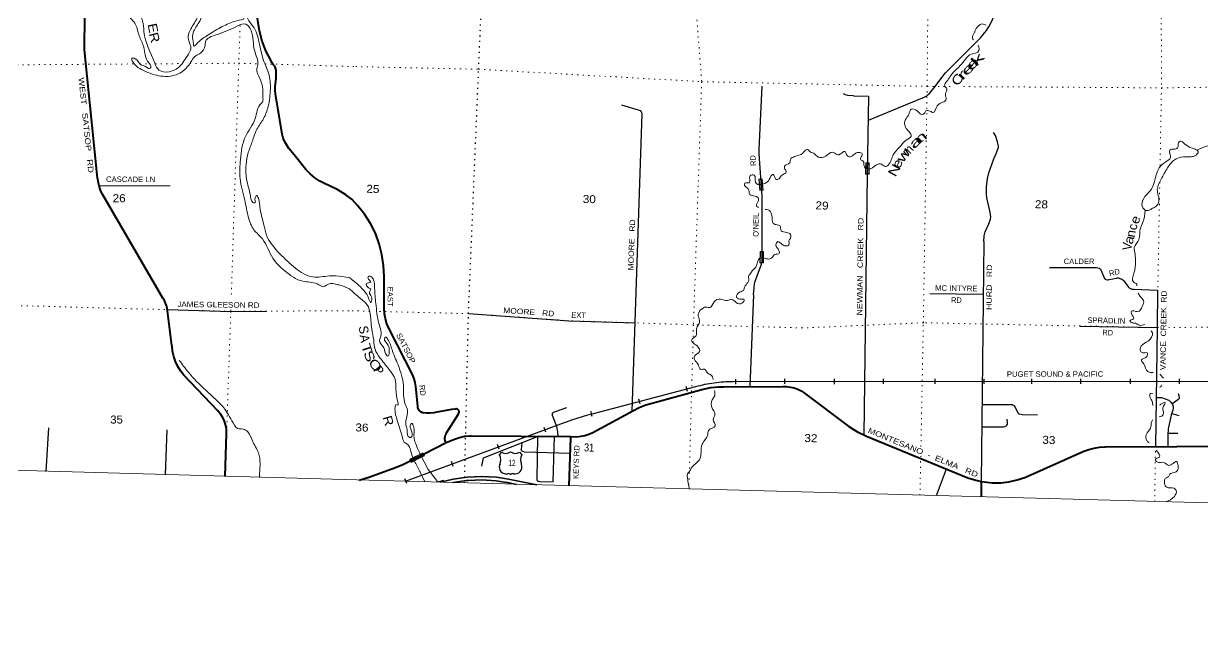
# Model space of a CAD drawing. Header units: feet. Extents: x -751810 to -497223, y -177792 to 12311.
# Drawn here: x -633557 to -607782, y -177792 to -164712 of the extents above; entities that cross this region are included whole.
import ezdxf
from ezdxf.enums import TextEntityAlignment as Align

# ---------------------------------------------------------------- set-up
doc = ezdxf.new("R2010")
doc.units = ezdxf.units.FT
doc.header["$LTSCALE"] = 80
doc.linetypes.add('DOTTED', pattern=[1.5, 0.3, -1.2])
for name, color, linetype, lineweight in [('16', 7, 'Continuous', 25), ('20', 7, 'Continuous', 70), ('26', 7, 'Continuous', 40), ('29', 7, 'Continuous', 25), ('31', 7, 'Continuous', 13), ('34', 7, 'Continuous', 25), ('39', 7, 'Continuous', 13), ('4', 7, 'Continuous', 13), ('57', 7, 'Continuous', 13), ('6', 7, 'DOTTED', 25), ('61', 7, 'Continuous', 13), ('7', 7, 'DOTTED', 13)]:
    doc.layers.add(name, color=color, linetype=linetype, lineweight=lineweight)
for name, color, linetype in [('27', 7, 'Continuous'), ('30', 7, 'Continuous'), ('41', 7, 'Continuous')]:
    doc.layers.add(name, color=color, linetype=linetype)

msp = doc.modelspace()

# ---------------------------------------------------------------- linework, layer by layer
at = {"layer": '16'}
for p, q in [((-623150.82, -174149.39), (-623099.51, -174090.63)), ((-622907.75, -174084.66), (-622908.03, -174084.86)), ((-622715.66, -174090.54), (-622664.27, -174149.39))]:
    msp.add_line(p, q, dxfattribs=at)
for centre, radius, start, end in [((-623343.8, -174260.02), 222.05, 332.97043, 29.75871), ((-623008.43, -173932.97), 182.07, 239.97227, 303.45418), ((-622806.65, -173933.47), 181.52, 236.33975, 300.08743), ((-622806.66, -173932.97), 182.07, 236.54582, 236.59441), ((-622471.3, -174260.02), 222.05, 150.24129, 207.02957), ((-623004.61, -174414.92), 151.42, 159.09177, 283.81923), ((-622810.49, -174414.92), 151.42, 256.18077, 20.90823)]:
    msp.add_arc(centre, radius, start, end, dxfattribs=at)
for centre, major_axis, start_param, end_param in [((-622949.27, -174613.74), (-19.56, 51.67), 4.95877769, 6.28318531), ((-622865.82, -174613.74), (19.56, 51.67), 0, 1.32637542)]:
    msp.add_ellipse(centre, major_axis=major_axis, ratio=0.929097, start_param=start_param, end_param=end_param, dxfattribs=at)
at = {"layer": '20', "lineweight": 35}
for points in [[(-622337.53, -174805.08), (-622955.04, -174681.19), (-623217.18, -174639.69), (-623537.49, -174620.02), (-623858.09, -174633.93), (-624161.24, -174676.37), (-624443.56, -174747.42)], [(-622778.18, -174793.04), (-622944.96, -174759.71), (-622969.96, -174754.69), (-622994.96, -174750.73), (-623225.69, -174714.2), (-623538.16, -174695.01), (-623826.59, -174707.53), (-623851.37, -174708.61), (-623876.59, -174712.14), (-624164.52, -174753.44), (-624172.29, -174754.86)]]:
    msp.add_lwpolyline(points, dxfattribs=at)
at = {"layer": '26'}
msp.add_line((-612618.97, -174728.26), (-612622.57, -175068.54), dxfattribs=at)
for points in [[(-626374.17, -168562.42), (-626507.75, -168460.67), (-626688.72, -168347.84), (-626880.5, -168254.56), (-626964.57, -168219.67), (-627081.58, -168158.5), (-627191.56, -168085.42), (-627293.29, -168001.26), (-627385.67, -167906.92), (-627608.63, -167623.08), (-627747.1, -167456.27), (-627753.96, -167447.35), (-627803.18, -167374.87), (-627844.56, -167297.64), (-627877.64, -167216.5), (-627902.05, -167132.36), (-628047.28, -166246.32), (-628054.76, -166170.94), (-628054.32, -166095.19), (-628047.28, -166028.24), (-628036.76, -165906.26), (-628034.84, -165765.23), (-628035.07, -165753.68), (-628037.32, -165730.8), (-628041.96, -165708.28), (-628048.92, -165686.37), (-628058.14, -165665.31), (-628069.5, -165645.32), (-628082.9, -165626.64), (-628126.96, -165561.47), (-628153.15, -165516.64), (-628256.37, -165310.64), (-628337.5, -165094.98), (-628395.64, -164872.03), (-628467.97, -164418.78)], [(-629150.16, -174621.11), (-629116.53, -173683.51), (-629119.23, -173608.9), (-629129.71, -173534.99), (-629147.86, -173462.58), (-629173.47, -173392.46), (-629206.28, -173325.4), (-629245.92, -173262.14), (-629291.95, -173203.37), (-629311.22, -173182.14), (-630054.73, -172407.62), (-630124.98, -172313.36), (-630185, -172212.27), (-630234.12, -172105.46), (-630271.8, -171994.11), (-630297.64, -171879.42), (-630311.35, -171762.66), (-630311.74, -171756.38), (-630411.84, -170993.87), (-630416.88, -170956.92), (-630419.54, -170940.42), (-630432.94, -170882.32), (-630452.33, -170825.94), (-630477.52, -170771.9), (-630508.21, -170720.79), (-631823.83, -168458.06), (-631865.43, -168375.91), (-631898.22, -168289.86), (-631921.83, -168200.85), (-631936, -168109.87), (-631937.22, -168097.08), (-632227.13, -165288.45), (-632217.67, -164525.09)], [(-624326.47, -173881.79), (-624334.39, -173858.83), (-624339.99, -173834.71), (-624343.04, -173810.14), (-624343.5, -173785.38), (-624341.37, -173760.71), (-624336.68, -173736.4), (-624329.47, -173712.71), (-624319.83, -173689.91), (-624307.85, -173668.24), (-624053.86, -173263.94), (-624038.18, -173238.98), (-624032.67, -173213.94), (-624032.58, -173212.3), (-624032.92, -173205.2), (-624034, -173198.18), (-624035.81, -173191.3), (-624038.32, -173184.66), (-624041.52, -173178.31), (-624045.36, -173172.34), (-624049.81, -173166.79), (-624054.81, -173161.75), (-624060.31, -173157.25), (-624066.25, -173153.35), (-624072.57, -173150.1), (-624079.19, -173147.52), (-624086.04, -173145.65), (-624093.06, -173144.51), (-624100.15, -173144.1), (-624107.25, -173144.44), (-624114.27, -173145.52), (-624121.14, -173147.33), (-624197.76, -173156.39), (-624559.35, -173221.52), (-624587.19, -173226.59), (-624666.45, -173235.3), (-624746.18, -173235.67), (-624825.51, -173227.71), (-624839.31, -173224.02), (-624852.65, -173218.9), (-624865.37, -173212.42), (-624877.36, -173204.65), (-624888.46, -173195.66), (-624898.56, -173185.57), (-624907.56, -173174.47), (-624915.34, -173162.49), (-624921.83, -173149.77), (-624926.95, -173136.44), (-624927.38, -173134.83), (-624932.73, -173109.92), (-624935.25, -173084.83), (-624978.83, -172650.63), (-624992.57, -172567.4), (-625014.94, -172486.06), (-625045.69, -172407.5), (-625048.15, -172402.12), (-625557.35, -171408.21), (-625569.14, -171384.78), (-625580.04, -171358.21), (-625611.49, -171281.51), (-625643.46, -171172.19), (-625663.83, -171060.13), (-625672.37, -170946.55), (-625672.63, -170928.33), (-625674.97, -170244.06), (-625685.15, -170002.01), (-625720.58, -169762.36), (-625780.87, -169527.72), (-625865.35, -169300.67), (-625973.1, -169083.7), (-626102.94, -168879.17), (-626253.45, -168689.34), (-626374.17, -168562.42)], [(-621589.04, -173749.38), (-621464.92, -173750.55), (-621372.94, -173742.29), (-621282.32, -173724.46), (-621194.07, -173697.26), (-621111.98, -173662.37), (-620233.24, -173184.42), (-620094.29, -173112.76), (-619948.62, -173056.01), (-619843.09, -173025.41), (-618695.08, -172709.8), (-618530.62, -172676.16), (-618363.54, -172659.9), (-618255.2, -172658.73), (-616958.38, -172651.42), (-616874.39, -172653.88), (-616791.12, -172665.11), (-616709.47, -172684.98), (-616630.35, -172713.28), (-616554.63, -172749.7), (-616510.22, -172775.88), (-615509.28, -173527.01), (-615339.19, -173634.48), (-615158.8, -173723.59), (-615128.86, -173736.18), (-612909.08, -174649.61), (-612735.22, -174704.54), (-612618.97, -174728.26)], [(-612618.97, -174728.26), (-612556.57, -174741), (-612375.09, -174758.59), (-612192.76, -174757.11), (-612011.58, -174736.58), (-611833.55, -174697.23), (-611662.4, -174640.19), (-610373.68, -174069.5), (-610263.61, -174028.11), (-610149.81, -173998.45), (-610033.54, -173980.86), (-609916.06, -173975.51), (-609900.8, -173975.72), (-605218.29, -173950.69), (-604913.97, -173930.6), (-603774.62, -173916.39), (-603572.73, -173903.78), (-603498.82, -173895.8), (-602109.21, -173720.34)], [(-624809.91, -174134.65), (-624316.61, -173878.64), (-624135.82, -173802.77), (-624026.97, -173766.91), (-623914.96, -173742.63), (-623801.04, -173730.2), (-623768.23, -173728.84), (-621589.04, -173749.38)], [(-621625.41, -174824.54), (-621589.97, -173776.73), (-621589.04, -173749.38)], [(-626222.38, -174698.57), (-626006.4, -174636.02), (-625427.37, -174423.27), (-625265.72, -174356.62), (-624809.91, -174134.65)]]:
    msp.add_lwpolyline(points, dxfattribs=at)
at = {"layer": '29'}
for p, q in [((-617417.1, -166083.05), (-617482.29, -167458.7)), ((-620486.16, -166488.84), (-620097.01, -166607.08)), ((-613909.13, -166341.63), (-615093.38, -166830.95)), ((-620037.51, -166689.77), (-620254.04, -173190.69)), ((-631906.52, -168255.42), (-630353.8, -168262.71)), ((-617424.34, -168362.77), (-617423.06, -168379.7)), ((-617415.97, -168549.79), (-617417.72, -169932.55)), ((-612563.45, -169479.03), (-612618.97, -174728.26)), ((-611123.48, -170049.25), (-610096.96, -170048.49)), ((-612577.77, -170641.34), (-613740.65, -170624.27)), ((-617598.32, -170649.62), (-617678.51, -172654.55)), ((-610458.76, -171330.94), (-608770.58, -171363.35)), ((-608447.54, -173031.03), (-608316.78, -172938.45)), ((-612601.19, -173046.88), (-611977.21, -173046.92)), ((-608450.98, -173242.43), (-608297.58, -173288.24)), ((-633015.32, -173556.18), (-633071.12, -174509.18)), ((-630425.64, -173603.73), (-630459.95, -174581.64)), ((-612606.34, -173533.83), (-612134.02, -173533.28)), ((-608534.58, -173673.33), (-608318.49, -173674.57)), ((-622319.73, -173744.48), (-622335.51, -174681.73)), ((-622615, -174083.3), (-621601.41, -174112.28)), ((-613385.65, -174458.3), (-613600.23, -175042.22))]:
    msp.add_line(p, q, dxfattribs=at)
for points in [[(-613909.13, -166341.63), (-613809.31, -166290.61), (-613776.9, -166266.83), (-613756.38, -166246.3), (-613622.4, -166090.65), (-613459.25, -165862.56), (-613397.67, -165792.31), (-613237.76, -165628.01), (-612628.4, -165014.03), (-612536.57, -164907.02), (-612499.83, -164861.62), (-612477.13, -164828.11), (-612447.97, -164781.63), (-612404.75, -164705.97), (-612369.09, -164624.9), (-612200.54, -164170.91), (-612184.88, -164112), (-612178.93, -164067.14), (-612163.02, -163967.49)], [(-615408.98, -166295.29), (-615536.94, -166287.37), (-615584.48, -166274.4), (-615629.86, -166252.78)], [(-615408.98, -166295.29), (-615085.76, -166302.39), (-615108.27, -168011.86), (-615183.27, -173707.2)], [(-620097.01, -166607.08), (-620071.59, -166616.82), (-620049.98, -166640.6), (-620043.5, -166655.73), (-620037.51, -166689.77)], [(-612563.45, -169479.03), (-612552.91, -169358.34), (-612531.3, -169267.54), (-612453.51, -169090.26), (-612414.61, -168995.14), (-612410.29, -168934.6), (-612431.9, -168809.21), (-612496.73, -168523.84), (-612505.37, -168437.36), (-612505.37, -168281.7), (-612483.76, -168104.43), (-612453.51, -167979.04), (-612341.14, -167672.04), (-612284.96, -167542.33), (-612259.03, -167473.15), (-612237.42, -167425.59), (-612237.42, -167390.99), (-612259.03, -167300.19), (-612306.57, -167161.83), (-612346, -167092.82)], [(-617482.29, -167458.7), (-617482.81, -167557.48), (-617476.33, -167665.57), (-617422.3, -168391.96), (-617417.98, -168478.43), (-617415.97, -168549.79)], [(-617598.32, -170649.62), (-617581.95, -170494.63), (-617573.03, -170405.18), (-617567.09, -170368.97), (-617556.02, -170336.81), (-617510.64, -170207.1), (-617428.53, -169997.41), (-617422.31, -169975.52), (-617417.72, -169932.55)], [(-610096.96, -170048.49), (-610066.22, -170052.85), (-610038.67, -170064.2), (-610018.68, -170083.11), (-609995.45, -170111.76), (-609930.63, -170273.91), (-609916.03, -170293.9), (-609906.31, -170302.55), (-609891.73, -170308.5), (-609858.77, -170315.52), (-609840.4, -170316.6), (-609820.42, -170314.98), (-609660.51, -170280.39), (-609636.19, -170276.61), (-609618.9, -170277.69), (-609584.88, -170286.88), (-609557.31, -170298.23), (-609524.37, -170317.15), (-609505.45, -170334.98), (-609478.99, -170369.03), (-609396.88, -170479.29), (-609380.12, -170496.04), (-609351.5, -170511.72), (-609323.93, -170519.83), (-609285.57, -170524.6)], [(-609285.57, -170524.6), (-608760.56, -170545.95), (-608770.58, -171363.35), (-608809.36, -173970.3)], [(-630412.55, -170969.6), (-629026.21, -171009.58), (-628243.35, -171003.03)], [(-623829.06, -171058.48), (-621630.69, -171213.83), (-620194.77, -171260.24)], [(-608794.02, -172891.12), (-608694.54, -172891.99), (-608675.63, -172892.53), (-608651.86, -172897.94), (-608614.58, -172911.45), (-608519.5, -172952.53), (-608494.11, -172971.44), (-608469.8, -172995.77), (-608455.21, -173016.84), (-608437.38, -173049.82), (-608423.88, -173081.7), (-608417.93, -173106.03), (-608418.47, -173129.27), (-608428.74, -173168.72), (-608463.31, -173283.31), (-608523.82, -173542.74), (-608530.84, -173583.28), (-608532.47, -173614.09), (-608534.63, -173674.62), (-608534.2, -173968.21)], [(-608316.78, -172938.45), (-608295.83, -172919.02), (-608286.11, -172906.05), (-608283.95, -172894.16), (-608292.59, -172855.24), (-608305.56, -172814.17)], [(-621871.54, -173744.55), (-621876.91, -173634.98), (-621879.07, -173609.04), (-621900.67, -173529.05), (-621989.27, -173286.93), (-621993.59, -173260.99), (-621991.43, -173232.89), (-621976.3, -173217.76), (-621950.37, -173204.79), (-621678.11, -173113.99)], [(-611977.21, -173046.92), (-611943.53, -173048.74), (-611913.27, -173059.55), (-611900.31, -173074.68), (-611876.54, -173113.6), (-611820.35, -173223.86), (-611809.55, -173238.99), (-611787.94, -173251.96), (-611725.27, -173262.77), (-611386.01, -173273.58)], [(-612134.02, -173533.28), (-612101.27, -173530.85), (-612077.5, -173520.04), (-612058.06, -173498.42), (-612045.09, -173474.64), (-612042.93, -173433.56), (-612053.73, -173364.38)], [(-623538.48, -174393.08), (-623499.16, -174210.76), (-622319.43, -173749.21)], [(-622615, -174083.3), (-622639.12, -174077.6), (-622651.55, -174066.25), (-622667.21, -174049.49), (-622668.84, -174029.5), (-622657.98, -173881.66)], [(-622277.85, -174729.15), (-621978.77, -174735.47), (-621951.3, -173745.93)], [(-622335.51, -174681.73), (-622332.56, -174696.13), (-622325.26, -174708.29), (-622316.89, -174715.58), (-622306.89, -174722.34), (-622296.36, -174726.39), (-622277.85, -174729.15)]]:
    msp.add_lwpolyline(points, dxfattribs=at)
at = {"layer": '31'}
for p, q in [((-615068.48, -167760.05), (-615070.6, -168010.04)), ((-615070.6, -168010.04), (-615145.6, -168009.41)), ((-617406.74, -168107.36), (-617387.19, -168356.6)), ((-617387.19, -168356.6), (-617461.96, -168362.46)), ((-617455.9, -169947.59), (-617454.86, -169697.59)), ((-617454.86, -169697.59), (-617379.86, -169697.91))]:
    msp.add_line(p, q, dxfattribs=at)
for points in [[(-615145.6, -168009.41), (-615143.48, -167759.42), (-615068.48, -167760.05)], [(-617461.96, -168362.46), (-617481.51, -168113.22), (-617406.74, -168107.36)], [(-617379.86, -169697.91), (-617380.9, -169947.91), (-617455.9, -169947.59)]]:
    msp.add_lwpolyline(points, dxfattribs=at)
for points in [[(-615076.54, -167767.97), (-615135.55, -167767.48), (-615137.53, -168001.48), (-615078.52, -168001.97)], [(-617414.08, -168115.95), (-617472.9, -168120.56), (-617454.61, -168353.86), (-617395.79, -168349.25)], [(-617387.88, -169705.87), (-617446.89, -169705.61), (-617447.87, -169939.62), (-617388.86, -169939.88)]]:
    msp.add_lwpolyline(points, close=True, dxfattribs=at)
at = {"layer": '34', "lineweight": 13}
for p, q in [((-621064.85, -173235.73), (-618857.08, -172655.3)), ((-618039.81, -172543.35), (-603923.11, -172539.81))]:
    msp.add_line(p, q, dxfattribs=at)
at = {"layer": '34'}
for p, q in [((-619040.5, -172758.84), (-619068.63, -172651.87)), ((-617985.35, -172599.45), (-617985.38, -172488.84)), ((-616913.14, -172596.57), (-616913.17, -172485.96)), ((-615827.35, -172598.91), (-615827.38, -172488.3)), ((-614755.14, -172596.03), (-614755.17, -172485.42)), ((-613628.23, -172596.4), (-613628.26, -172485.79)), ((-612550.14, -172597.44), (-612550.17, -172486.83)), ((-611511.35, -172597.82), (-611511.38, -172487.21)), ((-610439.14, -172594.94), (-610439.17, -172484.33)), ((-609353.35, -172597.28), (-609353.38, -172486.67)), ((-608281.14, -172594.4), (-608281.17, -172483.79)), ((-620076.81, -173033.99), (-620104.94, -172927.01)), ((-621127.48, -173307.34), (-621155.9, -173200.45)), ((-622136.88, -173650.96), (-622175.63, -173547.36)), ((-623156.09, -174025.86), (-623194.51, -173922.13)), ((-624160.65, -174400.71), (-624199.06, -174296.99)), ((-625197.77, -174726.73), (-625218.16, -174671.66)), ((-625180.12, -174773.36), (-625197.52, -174727.2))]:
    msp.add_line(p, q, dxfattribs=at)
msp.add_lwpolyline([(-625207.27, -174726.43), (-622205.48, -173615.54), (-621727.72, -173436.84), (-621686.03, -173422.73), (-621569.56, -173382.26), (-621452.81, -173344.67), (-621335.36, -173309.09), (-621216.77, -173274.59), (-621097.91, -173242.99), (-621065.13, -173234.66), (-618857.37, -172654.24), (-618807.68, -172640.44), (-618757.94, -172627.85), (-618707.98, -172616.12), (-618657.55, -172604.87), (-618607.09, -172594.83), (-618556.67, -172585.73), (-618505.81, -172577.11), (-618454.91, -172569.71), (-618404.05, -172563.24), (-618352.66, -172557.54), (-618301.6, -172552.84), (-618250.39, -172548.72), (-618198.84, -172545.74), (-618147.63, -172543.76), (-618096.18, -172542.63), (-618044.83, -172542.15), (-618039.8, -172542.25), (-603923.1, -172538.71)], dxfattribs=at)
at = {"layer": '34', "lineweight": 13}
msp.add_lwpolyline([(-625199.36, -174725.6), (-622205.1, -173616.57), (-621727.35, -173437.88), (-621685.67, -173423.77)], dxfattribs=at)
for centre, radius, start, end in [((-618052.55, -175489.48), 2946.16, 89.75225, 105.84746), ((-619335.24, -180064.92), 7044.82, 104.21225, 109.48979)]:
    msp.add_arc(centre, radius, start, end, dxfattribs=at)
at = {"layer": '39'}
for p, q in [((-608634.75, -172466.86), (-608710.44, -172385.07)), ((-624710.73, -174465.03), (-624887.57, -174129.74)), ((-624506.81, -174732.25), (-624710.73, -174465.03)), ((-624882.5, -174528.42), (-624779.65, -174738.27))]:
    msp.add_line(p, q, dxfattribs=at)
for points in [[(-626546, -154096.67), (-626714.71, -153963.12), (-626909.07, -153878.19), (-627316.81, -153919.03), (-627548.15, -154040.17), (-627678.76, -154096.22), (-627844.81, -154128.96), (-628233.42, -154321.37), (-628441.3, -154463.41), (-628532.42, -154663.66), (-628589.32, -155046.18), (-628550.27, -155264.84), (-628562.52, -155513.99), (-628644.24, -155795.06), (-628711.32, -156181.26), (-628954.48, -156660.25), (-629153.17, -156889.14), (-629205.42, -157130.93), (-629218.8, -157414.26), (-629056.28, -157671.22), (-628995.23, -157771.86), (-628773.17, -157992.55), (-628745.72, -158196.73), (-628762.62, -158586.61), (-628934.45, -158794.25), (-629273.83, -158958.1), (-629500.5, -158998.89), (-629602.53, -158981.43), (-629712.85, -159032.11), (-629977.1, -159053.55), (-630347.01, -159045.32), (-630439.06, -159030.19), (-630442.28, -159005.94), (-630450.53, -158951.32), (-630517.25, -158961.19), (-630715.84, -159065.3), (-630792.45, -159131.19), (-630944.7, -159172.44), (-631409.19, -159408.62), (-631652.16, -159638.06), (-631693.2, -159723.24), (-631728.47, -160060.19), (-631769.58, -160390.9), (-631909.09, -160716.34), (-632118.1, -160892.56), (-632345.29, -161009.82), (-632458.56, -161028.2), (-632489.19, -160980.9), (-632459.06, -160921.52), (-632468.05, -160889.02), (-632516.74, -160901.49), (-632597.44, -160969.26), (-632591.93, -161045.92), (-632544.48, -161132.02), (-632466.1, -161134.62), (-632417.99, -161200.62), (-632285.72, -161337.83), (-631944.69, -161793.9), (-631730.25, -162306.17), (-631570.17, -162941.41), (-631509.75, -163426.43), (-631495.58, -163545.64), (-631407.84, -163751.82), (-631279.07, -164055.96), (-631247.91, -164087.18), (-631220.66, -164053.87), (-631205.13, -164010.1), (-631190.93, -164006.55), (-631148.84, -164072.34), (-631119.46, -164218.22), (-631045.03, -164462.2), (-631004.75, -164531.97), (-630955.07, -164652.66), (-630924.34, -164888.84), (-630687.68, -165580.96), (-630598.01, -165728.83), (-630375.93, -165766.38), (-630144.73, -165649.26), (-629952.75, -165379.89), (-629898.79, -165268.98), (-629961.36, -165031.43), (-629917.46, -164859.8), (-629766.07, -164601.17), (-629680.79, -164394.69), (-629635.53, -164303.61), (-629612.7, -164282.23), (-629591.92, -164323.17), (-629550.93, -164300.37), (-629431.66, -164161.43)], [(-626427.75, -170515.97), (-626637.42, -170435.54), (-626736.46, -170417.2), (-626850.16, -170398.85), (-627007.89, -170464.9), (-627137.4, -170410.01), (-627451.25, -170349.3), (-627844.19, -170124.96), (-628106.6, -169846.59), (-628336.01, -169422.38), (-628518.61, -169225.14), (-628640.47, -168955.44), (-628722.37, -168572.35), (-628821.64, -168106.17), (-628813.79, -167685.8), (-628706.75, -167186.2), (-628494.57, -166792.73), (-628360.83, -166459.04), (-628335.85, -166433.71), (-628322.61, -166337.54), (-628332.66, -166093.69), (-628428.59, -165830.89), (-628457.29, -165725.28), (-628437.63, -165617.25), (-628507.52, -165296.95), (-628583.67, -164861.72), (-628699.8, -164723.03), (-628917.03, -164782.25), (-629353.46, -164961), (-629577.43, -165102.51), (-629588.39, -165190.7), (-629686.48, -165358.52), (-629793.04, -165417.38), (-629878.96, -165521.21), (-630007.39, -165694.06), (-630300.41, -165855.42), (-630642.05, -165844.1), (-631017.42, -165696.83), (-631167.52, -165550.97), (-631189.04, -165471.77), (-631114.88, -165480.26), (-631004.25, -165602.67), (-630869.46, -165663.49), (-630810.1, -165693.63), (-630777.15, -165670.57), (-630845.04, -165533.48), (-630901.76, -165362.54), (-630942.21, -165186.11), (-631039, -164949.44), (-631123.41, -164703.12), (-631210.52, -164599.61), (-631300.54, -164401.41), (-631560.3, -163738.71), (-631773.16, -163117.83), (-631811.18, -162989.77), (-631773.46, -163005.11), (-631731.08, -162940.1), (-631756.59, -162738), (-631934.72, -162222.91), (-632273.49, -161698.48), (-632481.8, -161305.17), (-632747.32, -161121.28), (-632857.68, -160990.83), (-632905.38, -160729.63), (-632811.81, -160454.99), (-632689.31, -160157.16), (-632534.59, -159858.39), (-632347.08, -159663.34), (-632194.65, -159312.16), (-632089.45, -158929.23), (-632037.76, -158826.29), (-632004.12, -158660.36), (-631996.21, -158620.69)], [(-628796.12, -164045.63), (-628848.9, -163816.46), (-628882.07, -163785.17), (-629001.24, -163799.34), (-629196.35, -163859.29), (-629333.41, -164110.35), (-629453.98, -164349.87), (-629542.32, -164405.31), (-629705.64, -164659.52), (-629831.44, -164874.73), (-629860.81, -165032.75), (-629842.55, -165150.08), (-629832.29, -165204.76), (-629776.57, -165162.33), (-629553.35, -164982.56), (-629249.48, -164797.4), (-628959.59, -164670.15), (-628791.27, -164629.44), (-628744.58, -164616.9), (-628749.41, -164580.51), (-628759.76, -164467.46), (-628773.38, -164392.54), (-628746.61, -164312.93), (-628757.64, -164159.61), (-628796.12, -164045.63)], [(-629431.66, -164161.43), (-629356.16, -163946.57), (-629206.15, -163790.54), (-628967.57, -163693.78), (-628808.13, -163739.32), (-628727.15, -163967.41), (-628655.53, -164235.44), (-628660.86, -164335.89), (-628678.84, -164454.04), (-628655.76, -164607.76), (-628542.37, -164768.5), (-628407.22, -165123.17), (-628307.57, -165516.91), (-628189.45, -165838.81), (-628163.15, -166199.93), (-628217.44, -166564.42), (-628326.56, -166822.44), (-628468.91, -167051.19), (-628553.05, -167283.87), (-628643.88, -167536.46), (-628690.77, -167798.55), (-628682.71, -168102.72), (-628596.86, -168487.96), (-628571.98, -168587.4), (-628511.2, -168635.7), (-628492.72, -168624.24), (-628498.7, -168561.65), (-628478.35, -168493.89), (-628461.48, -168470.3), (-628423.35, -168533.95), (-628389.66, -168732.3), (-628303.81, -169117.54), (-628244.8, -169340.88), (-627950.48, -169749.12), (-627608.82, -170064.33), (-627234.84, -170253.83), (-626870.03, -170233.71), (-626586.07, -170244.75), (-626421.43, -170276)], [(-612786.1, -165069.92), (-612801.64, -165051.51), (-612807.87, -164986.86), (-612780.16, -164931.18), (-612754.45, -164875.45), (-612595.21, -164720.5), (-612512.17, -164750.11)], [(-615145.76, -167879.59), (-615039.8, -167889.46), (-614859.75, -167781.42), (-614781.81, -167799.62), (-614720.62, -167841.55), (-614651.26, -167807.13), (-614540.89, -167581.94), (-614402.19, -167416.56), (-614257.81, -167263.49), (-614148.67, -167173.7), (-614273.9, -166976.92), (-614271.16, -166807.73), (-614201.78, -166700.77), (-614150.2, -166583.25), (-614020.61, -166625), (-613906.12, -166702.61), (-613863.23, -166679.57), (-613827.42, -166622.09), (-613735.06, -166628.58), (-613667.51, -166658.59), (-613578.85, -166509.83), (-613385.82, -166369.89), (-613396.56, -166250.72), (-613371.39, -166142.58), (-613415.87, -166078.93), (-613368.65, -165973.39), (-613230.56, -165783.63), (-613079.47, -165632.5), (-612960.76, -165488.56), (-612839.06, -165380.98), (-612692.97, -165336.52), (-612686.78, -165187.57), (-612686.86, -165187.47)], [(-609030.49, -168799.32), (-609092.84, -168727.13), (-609056.97, -168524.57), (-608901.01, -168343.34), (-608728.81, -167870.37), (-608582.31, -167739.27), (-608479.09, -167645.3), (-608490.78, -167560.35), (-608494.72, -167485.69), (-608449.76, -167460.69), (-608356.96, -167451.08), (-608313.39, -167403.88), (-608307.05, -167321.43), (-608269.91, -167288.17), (-608166.96, -167347.33), (-608026.45, -167429.67), (-607915.02, -167472.94), (-607875.94, -167514.28), (-607946.95, -167607.1), (-608056.11, -167626.35), (-608245.46, -167635.41), (-608387.92, -167694.07), (-608543.71, -167869.26), (-608683.45, -168117.41), (-608768.18, -168340.84), (-608745.66, -168470.4), (-608740.08, -168629.74), (-608800.75, -168712.75), (-608894.8, -168766.67), (-608968.18, -168800.98), (-609030.49, -168799.32)], [(-607904.72, -167478.57), (-607551.76, -167359.71), (-607384.86, -167362.14), (-607287.21, -167394.97), (-607212.56, -167386.89), (-607114.17, -167393.54), (-606894.59, -167453.81), (-606776.42, -167400.54), (-606684.46, -167421.12), (-606623.84, -167483.19), (-606416.71, -167557.23), (-606259.04, -167601.73), (-606157.13, -167554.07), (-606035.41, -167589.56), (-605972.53, -167571.09), (-605890.18, -167575.3), (-605807.28, -167488.85), (-605760.46, -167397.4), (-605650.78, -167360.03), (-605589.46, -167325.39), (-605539.41, -167262.25)], [(-617033.43, -168108.33), (-616968.74, -168025.42), (-616882.4, -167959.21), (-616908.79, -167896.04), (-616919.04, -167831.29), (-616806.28, -167755.71), (-616783.97, -167677.71), (-616699.97, -167623.53), (-616520.76, -167545.69), (-616470.94, -167490.6), (-616414.03, -167469.95), (-616355.03, -167517.87), (-616263.69, -167560.61), (-616199.06, -167622.79), (-616127.2, -167642.84), (-616015.68, -167611.56), (-615870.53, -167528.78), (-615801.03, -167560.86), (-615733.19, -167580.8), (-615594.47, -167511.96), (-615562.22, -167581.33), (-615505.17, -167627.19), (-615301.28, -167529.86), (-615217.75, -167564.32), (-615256.48, -167653.97), (-615249.57, -167694.45), (-615198.04, -167722.02), (-615185.61, -167780.79), (-615157.84, -167866.16), (-615145.76, -167879.59)], [(-617487.73, -168738.45), (-617528.97, -168705.67), (-617484.25, -168545.66), (-617561.06, -168487.19), (-617676.74, -168451.86), (-617715.45, -168325.9), (-617791.75, -168249.31), (-617786.43, -168203.1), (-617687.59, -168193.65), (-617671.29, -168042.95), (-617582.39, -168029.2), (-617554.64, -168187.12), (-617481.57, -168235.41), (-617397, -168224.29)], [(-617397, -168224.29), (-617288.74, -168174.06), (-617214.94, -168053.11), (-617169.53, -168012), (-617108.2, -168120.44), (-617033.43, -168108.33)], [(-617378.14, -169836.46), (-617289.89, -169862.64), (-617196.75, -169840.94), (-617130.33, -169768.16), (-617035.01, -169740.47), (-617041.24, -169675.83), (-617106.25, -169555.2), (-617061.94, -169481.83), (-616973.13, -169542.63), (-616895.64, -169576.94), (-616824.61, -169554.65), (-616822.01, -169462.03), (-616790.33, -169408.47), (-616786, -169325.97), (-616871.25, -169281.38), (-616988.94, -169246), (-617023.96, -169132.22), (-617079.79, -169114.61), (-617165.49, -169086.13), (-617196.53, -168901.94), (-617279.74, -168784.86), (-617341.14, -168780.94)], [(-609218.55, -170450.27), (-609218.73, -170416.41), (-609283.87, -170372.36), (-609278.28, -170173.02), (-609242.95, -169918.05), (-609254.62, -169760.56), (-609270.6, -169613.04), (-609171.03, -169434.34), (-609142.48, -169205.39), (-609082.01, -169057.89), (-609030.49, -168799.32)], [(-618480.82, -172499.82), (-618523.89, -172400.93), (-618605.06, -172354.44), (-618669.13, -172272.13), (-618751.77, -172277.98), (-618801.43, -172183.96), (-618886.43, -172058.78), (-618886.46, -171988.25), (-618777.04, -171888.4), (-618804.42, -171788.94), (-618914.56, -171699.35), (-618951.22, -171643.97), (-618858.11, -171551.74), (-618841.53, -171390.98), (-618774.86, -171237.6), (-618803.52, -171111.9), (-618795.39, -171037.56), (-618689.82, -170931.57), (-618639.06, -170914.78), (-618546.82, -170925.3), (-618458.72, -170796.68), (-618318.33, -170739.97), (-618164.28, -170770.27), (-618075.16, -170748.47), (-617974.51, -170817.65), (-617850.11, -170829.03), (-617797.71, -170753.85), (-617897.88, -170739.09), (-617969, -170692.86), (-617905.75, -170589.77), (-617818.13, -170549.79), (-617792.03, -170479.96), (-617722.75, -170377.02), (-617698.78, -170311.17), (-617704.73, -170236.45), (-617662.83, -170177.12), (-617612.55, -170105.92), (-617544.29, -170039.22), (-617459.17, -169842.85), (-617378.14, -169836.46)], [(-624887.57, -174129.74), (-624992.46, -173876.73), (-625019.73, -173773.24), (-625027.18, -173537.28), (-625073.34, -173461.49), (-625089.87, -173477.17), (-625074.12, -173632.75), (-625085.95, -173767.44), (-625114.15, -173768.71), (-625171.83, -173601.93), (-625199.58, -173444.02), (-625161.74, -173170.98), (-625212.33, -173038.66), (-625251.22, -172632.59), (-625369.27, -172180.09), (-625500.65, -171844.1), (-625596.77, -171613.84), (-625641.93, -171574.35), (-625662.88, -171604.02), (-625609.71, -171716.26), (-625562.93, -171912.97), (-625593.16, -171986.72), (-625616.89, -171971.98), (-625682.55, -171802.98), (-625776.64, -171643.3), (-625754.84, -171583.43), (-625786.39, -171274.29), (-625854.52, -170835.2), (-625881.38, -170502), (-625906.38, -170317.97), (-625962.75, -170247.95), (-626016.86, -170240.46), (-626027.81, -170272.41), (-625985.34, -170336.01), (-625966.2, -170370.78), (-626010.76, -170381.68), (-626061.64, -170402.49), (-626019.79, -170488.24), (-625966.54, -170525.93), (-625990.46, -170589.77), (-625949.01, -170689.61), (-625940.48, -170744.25), (-625947.02, -170762.21), (-625958.48, -170812.28), (-626023.66, -170697.7), (-626085.05, -170591.28), (-626421.43, -170276)], [(-626427.75, -170515.97), (-626187.5, -170729.6), (-626034.84, -170880.77), (-625986.36, -171017.07), (-625942.61, -171393.04), (-625901.21, -171637.96), (-625870.62, -171838.27), (-625765.15, -172022.43), (-625563.17, -172279.7), (-625453.12, -172443.84), (-625384.61, -172941.37), (-625383.87, -173058.26), (-625417.76, -173047.28), (-625430.67, -173077.16), (-625432.28, -173206.08), (-625282.32, -173740.04), (-625231.61, -173868.34), (-625164.57, -173916.48), (-625048.02, -174207.74), (-625047.08, -174209.67)], [(-609040.74, -171295.64), (-609157.34, -171310.72), (-609244.71, -171270.1), (-609314.78, -171258.16), (-609367.92, -171216.44), (-609290.3, -171174.18), (-609335.15, -171052.08), (-609329.83, -171005.87), (-609205.31, -171013.22), (-609091.25, -170891.33), (-609067.76, -170771.06), (-609141.77, -170684.45), (-609184.65, -170601.8)], [(-608856.98, -172348.44), (-608972.6, -172325.18), (-609072.2, -172147.22), (-609116.34, -172071.48), (-609005.82, -172003.9), (-608993.28, -171915.57), (-609083.85, -171917.19), (-609135.04, -171877.54), (-609117.74, -171763.14), (-608969.96, -171658.27), (-608874.36, -171477.45), (-608900.05, -171431.16)], [(-630152.03, -172081.22), (-629959.17, -172333.14), (-629574.08, -172734.33), (-629159.24, -173148.57), (-628945.39, -173495.78), (-628877.44, -173570.49), (-628757.2, -173584.53), (-628656.63, -173646.23), (-628554.49, -173842.82), (-628420.37, -174106.89), (-628385.61, -174333.45), (-628390.71, -174455.13), (-628401.53, -174641.87)], [(-608717.29, -172669.71), (-608683.86, -172645.21), (-608671.37, -172618.96)], [(-618993.44, -174896.29), (-619043.51, -174643.93), (-619032.82, -174549.51), (-618999.58, -174512.11), (-618957.23, -174436.66), (-618779.1, -174254.01), (-618719.35, -173917.08), (-618651.97, -173810.06), (-618594.76, -173706.81), (-618582.11, -173614.45), (-618434.38, -173511.59), (-618476.88, -173377.47), (-618441.89, -173277.65), (-618453.98, -173206.8), (-618501.98, -173124.92), (-618499.01, -172947.67), (-618446.16, -172856.39), (-618450.96, -172740.59)], [(-608866.7, -173069.78), (-608878.41, -172982.58), (-608927.79, -172878.5), (-608925.81, -172808.03), (-608867.66, -172809.58)], [(-608727.4, -173312.81), (-608672.2, -173304.45), (-608635.32, -173208.71), (-608644.89, -173119.79), (-608597.33, -173002.17), (-608688.97, -173042.04), (-608721.62, -173062.79)], [(-608948.62, -173888.05), (-608994.96, -173837.89), (-609013.39, -173706.42), (-608916.86, -173563.91), (-608892.97, -173429.54), (-608870.19, -173385.21)], [(-625047.08, -174209.67), (-624983.36, -174340.44), (-624889.67, -174514.22), (-624882.5, -174528.42)], [(-608582.35, -175177.54), (-608395.53, -175056.86), (-608355.73, -174928.95), (-608402.61, -174879.34), (-608562.91, -174856.93), (-608610.79, -174771.02), (-608569.09, -174647.2), (-608522.24, -174626.29), (-608494.47, -174568.59), (-608396.97, -174534.92), (-608327.38, -174492.44), (-608314.33, -174385.99), (-608346.01, -174296.49), (-608423.53, -174334.72), (-608515.28, -174378.62), (-608624.14, -174315.27), (-608774.68, -174303.19), (-608811.51, -174253.85), (-608723.38, -174195.75), (-608794.94, -174046.18)]]:
    msp.add_spline(points, degree=3, dxfattribs=at)
at = {"layer": '4'}
msp.add_lwpolyline([(-745759.2, 12310.88), (-714696.48, 11306.43), (-683632.43, 10344.71), (-652567.08, 9425.72), (-621500.49, 8549.46), (-590432.73, 7715.93), (-559363.85, 6925.15), (-528293.92, 6177.09), (-497222.97, 5471.78), (-501256.99, -177792.42), (-532580.02, -177081.38), (-563902.02, -176327.26), (-595222.97, -175530.05), (-626542.79, -174689.77), (-657861.41, -173806.4), (-689178.81, -172879.95), (-720494.9, -171910.43), (-751809.61, -170897.82)], close=True, dxfattribs=at)
msp.add_lwpolyline([(-745759.2, 12310.88), (-714696.48, 11306.43), (-683632.43, 10344.71), (-652567.08, 9425.72), (-621500.49, 8549.46), (-590432.73, 7715.93), (-559363.85, 6925.15), (-528293.92, 6177.09), (-497222.97, 5471.78), (-501256.99, -177792.42), (-532580.02, -177081.38), (-563902.02, -176327.26), (-595222.97, -175530.05), (-626542.79, -174689.77), (-657861.41, -173806.4), (-689178.81, -172879.95), (-720494.9, -171910.43), (-751809.61, -170897.82)], close=True, dxfattribs=at)
at = {"layer": '57'}
msp.add_lwpolyline([(-624534.79, -174744.92), (-624375.46, -174698.49), (-624360.68, -174749.69)], dxfattribs=at)
msp.add_lwpolyline([(-624484.66, -174738.29), (-624380.92, -174708.39), (-624371.41, -174741.4)], close=True, dxfattribs=at)
at = {"layer": '6'}
msp.add_lwpolyline([(-623915, -174761.92), (-623829.06, -171058.48), (-623606.51, -165712.45), (-623382.04, -160441.03), (-623119.58, -155106.13), (-622933.36, -151110.53)], dxfattribs=at)
at = {"layer": '61'}
for p, q in [((-625113.3, -174245.61), (-624827.29, -174100.74)), ((-624853.88, -174198.29), (-625079.41, -174312.51)), ((-624793.69, -174167.8), (-624853.3, -174197.99)), ((-624827.57, -174101.12), (-624793.68, -174168.03)), ((-625079.41, -174312.51), (-625113.3, -174245.61))]:
    msp.add_line(p, q, dxfattribs=at)
msp.add_lwpolyline([(-624831.18, -174111.68), (-625102.55, -174249.13), (-625075.88, -174301.76), (-624857.49, -174191.15), (-624804.52, -174164.32)], close=True, dxfattribs=at)
at = {"layer": '7'}
for p, q in [((-631013.45, -165594.97), (-630811.65, -165593.52)), ((-630675.94, -165592.54), (-630092.72, -165588.34)), ((-628275.21, -165596.21), (-626294.14, -165654.04)), ((-625988.2, -171004.96), (-626441.08, -170993.79)), ((-608790.5, -172749.42), (-608825.3, -175170.39)), ((-613958.02, -175032.57), (-613941, -174174.67))]:
    msp.add_line(p, q, dxfattribs=at)
for points in [[(-618818.83, -144722.43), (-618862.76, -150083.3), (-619041.78, -155384.15), (-619136.33, -160685.23), (-618729.91, -165983.55), (-618909.45, -171302.52), (-619011.34, -174895.75)], [(-608284.24, -144946.95), (-608379.92, -150288.3), (-608610.8, -155692.32), (-608688.94, -160863.09), (-608677.61, -166118.64), (-608708.33, -167851.82)], [(-613936.92, -173968.61), (-613883.15, -171257.23), (-613800.32, -166086.81), (-613753.66, -160915.42), (-613787.51, -155673.38), (-613630.45, -150295.38), (-613610.64, -148722.47)], [(-628822.27, -164753.02), (-628850.82, -165579.41), (-629017.13, -170728.5)], [(-639216.97, -165310.24), (-633941.98, -165616.05), (-631132.64, -165595.83)], [(-629920.32, -165587.1), (-628850.82, -165579.41), (-628445.74, -165591.23)], [(-626294.14, -165654.04), (-623606.51, -165712.45), (-618729.91, -165983.55), (-613800.32, -166086.81), (-613267.85, -166090.12)], [(-613006.45, -166091.74), (-608677.61, -166118.64), (-603552.3, -166057.85), (-598391.55, -166024.2), (-594982.27, -166322.41)], [(-608714.13, -168178.57), (-608770.58, -171363.35), (-608789.21, -172659.6)], [(-626441.08, -170993.79), (-629026.21, -171009.58), (-634195.99, -170868.52), (-639514.9, -170700.37)], [(-629025.15, -170976.86), (-629026.21, -171009.58), (-629150.16, -174621.11)], [(-608744.79, -171363.16), (-608770.58, -171363.35), (-613883.15, -171257.23), (-616529.64, -171372.03), (-618909.45, -171302.52), (-621630.69, -171213.83), (-623829.06, -171058.48), (-625829.57, -171008.89)], [(-603608.89, -171264.01), (-605261.6, -171338.04), (-608515.76, -171361.51)]]:
    msp.add_lwpolyline(points, dxfattribs=at)

# ---------------------------------------------------------------- texts
at = {"layer": '16', "width": 0.6}
msp.add_text('12', height=140, dxfattribs=at).set_placement((-622877.85, -174395.17), align=Align.CENTER)
at = {"layer": '27'}
for s, rotation, width, p in [('WEST   SATSOP   RD', 275.893, 1.3, (-632355.97, -165897.67)), ('SATSOP', 297.127, 1.1, (-625414.12, -171523.08)), ('RD', 275.732, 0.85, (-624903.81, -172624.38)), ('MONTESANO  -  ELMA   RD', 337.633, 1.25, (-615108.06, -173659.11)), ('KEYS RD', 88.06, 1.05, (-621424.14, -174677.86))]:
    msp.add_text(s, height=120, rotation=rotation, dxfattribs=dict(at, width=width)).set_placement(p)
msp.add_text('EAST', height=120, rotation=270.196, dxfattribs=at).set_placement((-625598.94, -170470.14))
at = {"layer": '30'}
for s, rotation, width, p in [('RD', 94.254, 0.85, (-617539.03, -167823.61)), ('MOORE   RD', 88.092, 1.15, (-620221.66, -170115.68)), ('NEWMAN   CREEK   RD', 89.246, 1.2, (-615218.96, -171101.2)), ('HURD   RD', 89.394, 1.2, (-612389.3, -170978.36)), ('RD', 12.206, 0.9, (-609809.08, -170240.91)), ('MC INTYRE', 359.159, 1.05, (-613626.87, -170555.93)), ('VANCE  CREEK  RD', 89.148, 1.15, (-608587.33, -172295.85)), ('RD', 359.159, 0.8, (-613276.4, -170821.11)), ('MOORE   RD', 355.958, 1.15, (-623072.03, -171041.8)), ('RD', 358.9, 0.8, (-609969.25, -171531.87))]:
    msp.add_text(s, height=120, rotation=rotation, dxfattribs=dict(at, width=width)).set_placement(p)
for s, rotation, width, p in [('CASCADE LN', 359.731, 1.05, (-631215.95, -168179.7)), ('JAMES GLEESON RD', 359.348, 1.1, (-629297.65, -170922.72))]:
    msp.add_text(s, height=120, rotation=rotation, dxfattribs=dict(at, width=width)).set_placement(p, align=Align.CENTER)
for s, rotation, p in [("O'NEIL", 89.927, (-617487.02, -169378.64)), ('CALDER', 0.042, (-610814.9, -169974.58)), ('EXT', 358.149, (-621583.86, -171145.31)), ('SPRADLIN', 358.9, (-610297.22, -171261.2))]:
    msp.add_text(s, height=120, rotation=rotation, dxfattribs=at).set_placement(p)
at = {"layer": '34', "width": 1.05}
msp.add_text('PUGET SOUND & PACIFIC', height=120, rotation=0.014, dxfattribs=at).set_placement((-612057.47, -172440.75))
at = {"layer": '41'}
for s, rotation, width, p in [('E', 281.488, 1.2, (-630825.5, -164832.03)), ('R', 284.774, 1.15, (-630791.32, -165042.7)), ('T', 287.685, 1.35, (-626145.02, -171854.08)), ('S', 293.476, 1.35, (-626084.1, -172029.99)), ('O', 307.247, 1.4, (-625943.91, -172246.06)), ('R', 285.984, 1.15, (-625678.08, -173430.16))]:
    msp.add_text(s, height=200, rotation=rotation, dxfattribs=dict(at, width=width)).set_placement(p, align=Align.CENTER)
for s, rotation, width, p in [('e', 48.076, 1.9, (-612835.75, -165765.73)), ('k', 44.365, 2.25, (-612738.78, -165670.49)), ('e', 44.902, 2.05, (-612946.7, -165878.91)), ('C', 58.37, 1.35, (-613119.96, -166097.49)), ('r', 48.817, 2.1, (-613030.44, -165972.72)), ('a', 42.535, 2.05, (-614095.17, -167472.64)), ('n', 38.517, 1.9, (-613995.29, -167374.08)), ('w', 56.095, 1.6, (-614325.99, -167774.18)), ('N', 61.349, 1.35, (-614495.37, -168082.99)), ('e', 65.686, 1.3, (-614402.62, -167904.57)), ('e', 71.655, 1.15, (-609185.49, -169115.93)), ('n', 80.509, 1.05, (-609263.02, -169398.99)), ('V', 82.36, 0.95, (-609338.85, -169684.16)), ('a', 74.422, 1.2, (-609314.62, -169554.77))]:
    msp.add_text(s, height=200, rotation=rotation, dxfattribs=dict(at, width=width)).set_placement(p)
for s, rotation, p in [('m', 47.367, (-614228.27, -167636.04)), ('c', 81.637, (-609219.16, -169240.1))]:
    msp.add_text(s, height=200, rotation=rotation, dxfattribs=at).set_placement(p)
for s, rotation, p in [('S', 277.981, (-626216.77, -171425.63)), ('A', 279.441, (-626195.44, -171619.3)), ('P', 310.16, (-625865.44, -172363.78))]:
    msp.add_text(s, height=200, rotation=rotation, dxfattribs=at).set_placement(p, align=Align.CENTER)
at = {"layer": '7'}
for s, width, p in [('25', 1.1, (-626064.25, -168413.27)), ('30', 1.1, (-621332.44, -168636.06)), ('29', 1.1, (-616242.37, -168776.47)), ('28', 1.1, (-611448.05, -168749.88)), ('36', 1.1, (-626303.56, -173633.49)), ('32', 1.1, (-616486.93, -173865.52)), ('31', 0.85, (-621304.44, -174071.5)), ('33', 1.1, (-611284.08, -173905.8))]:
    msp.add_text(s, height=175, rotation=358.472, dxfattribs=dict(at, width=width)).set_placement(p)
for s, width, p in [('26', 1.1, (-631610.16, -168621)), ('35', 1.05, (-631659.84, -173463.03))]:
    msp.add_text(s, height=175, dxfattribs=dict(at, width=width)).set_placement(p)

doc.saveas('drawing.dxf')
